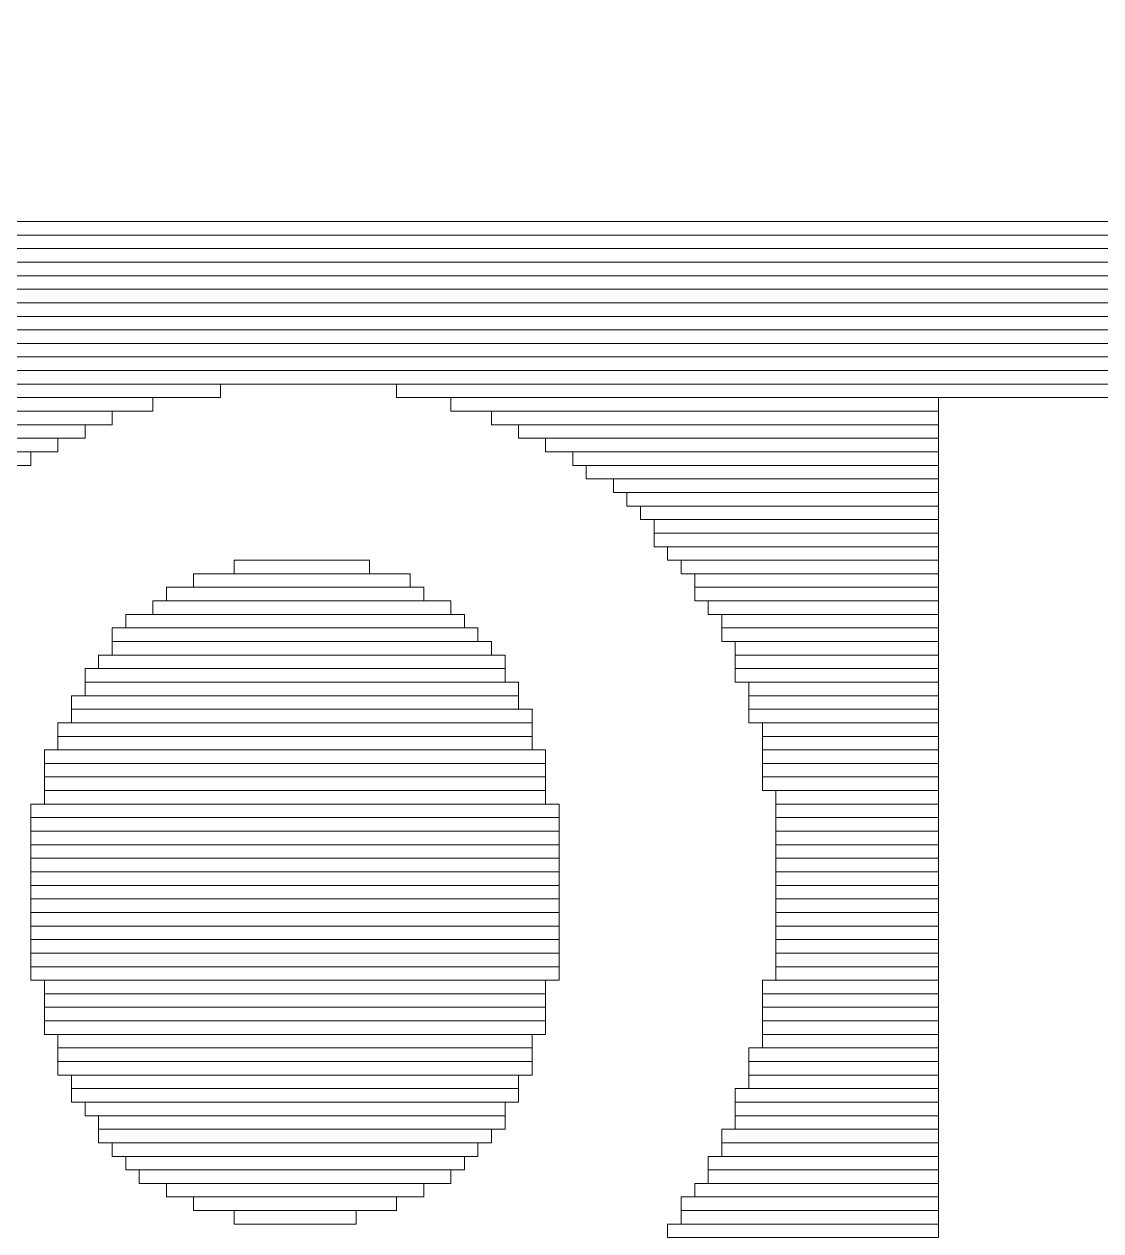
# Model space of a CAD drawing. Header units: millimetres. Extents: x -90 to 99, y -65 to 67.
# Drawn here: x 64.092 to 66.111, y 10.797 to 13.059 of the extents above; entities that cross this region are included whole.
import ezdxf

# ---------------------------------------------------------------- set-up
doc = ezdxf.new("R2010")
doc.units = ezdxf.units.MM
doc.header["$MEASUREMENT"] = 0
doc.layers.add('BG_OUTLINE', color=7, linetype='Continuous')
doc.layers.add('MA_PEN3', color=7, linetype='Continuous')

msp = doc.modelspace()

# ---------------------------------------------------------------- linework, layer by layer
at = {"layer": 'BG_OUTLINE', "color": 3, "lineweight": 9}
msp.add_open_spline([(-71.7269, -61.8795), (-71.7269, -61.8795), (-71.7343, 42.2681), (-71.7343, 42.2681), (-71.7343, 42.2681), (-71.7348, 43.0066), (-71.4419, 43.715), (-70.92, 44.2375), (-70.92, 44.2375), (-70.3982, 44.76), (-69.6866, 45.0538), (-68.9482, 45.0543), (-68.9482, 45.0543), (-68.9482, 45.0543), (75.2046, 45.0543), (75.2046, 45.0543), (75.2046, 45.0543), (76.8319, 45.0552), (78.1763, 43.7805), (78.2661, 42.1556), (78.2661, 42.1556), (78.2661, 42.1556), (78.2661, 31.2814), (78.2661, 31.2814), (78.2661, 31.2814), (78.2661, 31.2814), (72.2646, 31.2814), (72.2646, 31.2814), (72.2646, 31.2814), (72.2646, 31.2814), (72.2646, 26.9814), (72.2646, 26.9814), (72.2646, 26.9814), (72.2646, 26.9814), (78.2661, 26.9814), (78.2661, 26.9814), (78.2661, 26.9814), (78.2661, 26.9814), (78.2661, 18.6553), (78.2661, 18.6553), (78.2661, 18.6553), (78.2661, 18.6553), (72.2496, 18.6553), (72.2496, 18.6553), (72.2496, 18.6553), (72.2496, 18.6553), (72.2496, 14.3553), (72.2496, 14.3553), (72.2496, 14.3553), (72.2496, 14.3553), (78.2661, 14.3553), (78.2661, 14.3553), (78.2661, 14.3553), (78.2661, 14.3553), (78.2661, 9.255), (78.2661, 9.255), (78.2661, 9.255), (78.2661, 9.255), (72.2648, 9.255), (72.2648, 9.255), (72.2648, 9.255), (72.2648, 9.255), (72.2648, 4.955), (72.2648, 4.955), (72.2648, 4.955), (72.2648, 4.955), (78.2661, 4.955), (78.2661, 4.955), (78.2661, 4.955), (78.2661, 4.955), (78.2661, -3.3762), (78.2661, -3.3762), (78.2661, -3.3762), (78.2661, -3.3762), (72.2445, -3.3762), (72.2445, -3.3762), (72.2445, -3.3762), (72.2445, -3.3762), (72.2445, -7.6762), (72.2445, -7.6762), (72.2445, -7.6762), (72.2445, -7.6762), (78.2661, -7.6762), (78.2661, -7.6762), (78.2661, -7.6762), (78.2661, -7.6762), (78.2661, -12.7615), (78.2661, -12.7615), (78.2661, -12.7615), (78.2661, -12.7615), (72.2651, -12.7615), (72.2651, -12.7615), (72.2651, -12.7615), (72.2651, -12.7615), (72.2651, -17.0615), (72.2651, -17.0615), (72.2651, -17.0615), (72.2651, -17.0615), (78.2661, -17.0615), (78.2661, -17.0615), (78.2661, -17.0615), (78.2661, -17.0615), (78.2661, -25.4097), (78.2661, -25.4097), (78.2661, -25.4097), (78.2661, -25.4097), (72.2656, -25.4097), (72.2656, -25.4097), (72.2656, -25.4097), (72.2656, -25.4097), (72.2656, -29.7097), (72.2656, -29.7097), (72.2656, -29.7097), (72.2656, -29.7097), (78.2661, -29.7097), (78.2661, -29.7097), (78.2661, -29.7097), (78.2661, -29.7097), (78.2661, -34.793), (78.2661, -34.793), (78.2661, -34.793), (78.2661, -34.793), (72.2679, -34.793), (72.2679, -34.793), (72.2679, -34.793), (72.2679, -34.793), (72.2679, -39.0929), (72.2679, -39.0929), (72.2679, -39.0929), (72.2679, -39.0929), (78.2661, -39.0929), (78.2661, -39.0929), (78.2661, -39.0929), (78.2661, -39.0929), (78.2661, -47.4269), (78.2661, -47.4269), (78.2661, -47.4269), (78.2661, -47.4269), (72.2679, -47.4269), (72.2679, -47.4269), (72.2679, -47.4269), (72.2679, -47.4269), (72.2679, -51.7269), (72.2679, -51.7269), (72.2679, -51.7269), (72.2679, -51.7269), (78.2661, -51.7269), (78.2661, -51.7269), (78.2661, -51.7269), (78.2661, -51.7269), (78.2661, -51.8138), (78.2661, -51.8138), (78.2661, -51.8138), (78.2661, -51.8138), (78.2656, -61.8468), (78.2656, -61.8468), (78.2656, -61.8468), (78.2661, -62.6669), (77.9407, -63.4536), (77.3612, -64.0339), (77.3612, -64.0339), (76.7817, -64.6142), (75.9915, -64.9405), (75.1713, -64.941), (75.1713, -64.941), (75.1713, -64.941), (-68.6609, -64.9456), (-68.6609, -64.9456), (-68.6609, -64.9456), (-69.4735, -64.9461), (-70.2531, -64.6237), (-70.8281, -64.0495), (-70.8281, -64.0495), (-71.4031, -63.4752), (-71.7264, -62.6922), (-71.7269, -61.8795)], degree=3, knots=[0, 0, 0, 0, 0.022727, 0.022727, 0.022727, 0.022727, 0.045455, 0.045455, 0.045455, 0.045455, 0.068182, 0.068182, 0.068182, 0.068182, 0.090909, 0.090909, 0.090909, 0.090909, 0.113636, 0.113636, 0.113636, 0.113636, 0.136364, 0.136364, 0.136364, 0.136364, 0.159091, 0.159091, 0.159091, 0.159091, 0.181818, 0.181818, 0.181818, 0.181818, 0.204545, 0.204545, 0.204545, 0.204545, 0.227273, 0.227273, 0.227273, 0.227273, 0.25, 0.25, 0.25, 0.25, 0.272727, 0.272727, 0.272727, 0.272727, 0.295455, 0.295455, 0.295455, 0.295455, 0.318182, 0.318182, 0.318182, 0.318182, 0.340909, 0.340909, 0.340909, 0.340909, 0.363636, 0.363636, 0.363636, 0.363636, 0.386364, 0.386364, 0.386364, 0.386364, 0.409091, 0.409091, 0.409091, 0.409091, 0.431818, 0.431818, 0.431818, 0.431818, 0.454545, 0.454545, 0.454545, 0.454545, 0.477273, 0.477273, 0.477273, 0.477273, 0.5, 0.5, 0.5, 0.5, 0.522727, 0.522727, 0.522727, 0.522727, 0.545455, 0.545455, 0.545455, 0.545455, 0.568182, 0.568182, 0.568182, 0.568182, 0.590909, 0.590909, 0.590909, 0.590909, 0.613636, 0.613636, 0.613636, 0.613636, 0.636364, 0.636364, 0.636364, 0.636364, 0.659091, 0.659091, 0.659091, 0.659091, 0.681818, 0.681818, 0.681818, 0.681818, 0.704545, 0.704545, 0.704545, 0.704545, 0.727273, 0.727273, 0.727273, 0.727273, 0.75, 0.75, 0.75, 0.75, 0.772727, 0.772727, 0.772727, 0.772727, 0.795455, 0.795455, 0.795455, 0.795455, 0.818182, 0.818182, 0.818182, 0.818182, 0.840909, 0.840909, 0.840909, 0.840909, 0.863636, 0.863636, 0.863636, 0.863636, 0.886364, 0.886364, 0.886364, 0.886364, 0.909091, 0.909091, 0.909091, 0.909091, 0.931818, 0.931818, 0.931818, 0.931818, 0.954545, 0.954545, 0.954545, 0.954545, 0.977273, 0.977273, 0.977273, 0.977273, 1, 1, 1, 1], dxfattribs=at)
at = {"layer": 'MA_PEN3', "color": 5, "lineweight": 9}
for points in [[(63.4698, 12.6639), (63.4698, 12.6639), (63.4698, 12.6893), (63.4698, 12.6893), (63.4698, 12.6893), (63.4698, 12.6893), (70.5056, 12.6893), (70.5056, 12.6893), (70.5056, 12.6893), (70.5056, 12.6893), (70.5056, 12.6639), (70.5056, 12.6639), (70.5056, 12.6639), (70.5056, 12.6639), (63.4698, 12.6639), (63.4698, 12.6639)], [(63.4698, 12.6385), (63.4698, 12.6385), (63.4698, 12.6639), (63.4698, 12.6639), (63.4698, 12.6639), (63.4698, 12.6639), (70.5056, 12.6639), (70.5056, 12.6639), (70.5056, 12.6639), (70.5056, 12.6639), (70.5056, 12.6385), (70.5056, 12.6385), (70.5056, 12.6385), (70.5056, 12.6385), (63.4698, 12.6385), (63.4698, 12.6385)], [(63.4698, 12.6131), (63.4698, 12.6131), (63.4698, 12.6385), (63.4698, 12.6385), (63.4698, 12.6385), (63.4698, 12.6385), (70.5056, 12.6385), (70.5056, 12.6385), (70.5056, 12.6385), (70.5056, 12.6385), (70.5056, 12.6131), (70.5056, 12.6131), (70.5056, 12.6131), (70.5056, 12.6131), (63.4698, 12.6131), (63.4698, 12.6131)], [(63.4698, 12.5877), (63.4698, 12.5877), (63.4698, 12.6131), (63.4698, 12.6131), (63.4698, 12.6131), (63.4698, 12.6131), (70.5056, 12.6131), (70.5056, 12.6131), (70.5056, 12.6131), (70.5056, 12.6131), (70.5056, 12.5877), (70.5056, 12.5877), (70.5056, 12.5877), (70.5056, 12.5877), (63.4698, 12.5877), (63.4698, 12.5877)], [(63.4698, 12.5623), (63.4698, 12.5623), (63.4698, 12.5877), (63.4698, 12.5877), (63.4698, 12.5877), (63.4698, 12.5877), (70.5056, 12.5877), (70.5056, 12.5877), (70.5056, 12.5877), (70.5056, 12.5877), (70.5056, 12.5623), (70.5056, 12.5623), (70.5056, 12.5623), (70.5056, 12.5623), (63.4698, 12.5623), (63.4698, 12.5623)], [(63.4698, 12.5369), (63.4698, 12.5369), (63.4698, 12.5623), (63.4698, 12.5623), (63.4698, 12.5623), (63.4698, 12.5623), (70.5056, 12.5623), (70.5056, 12.5623), (70.5056, 12.5623), (70.5056, 12.5623), (70.5056, 12.5369), (70.5056, 12.5369), (70.5056, 12.5369), (70.5056, 12.5369), (63.4698, 12.5369), (63.4698, 12.5369)], [(63.4698, 12.5115), (63.4698, 12.5115), (63.4698, 12.5369), (63.4698, 12.5369), (63.4698, 12.5369), (63.4698, 12.5369), (70.5056, 12.5369), (70.5056, 12.5369), (70.5056, 12.5369), (70.5056, 12.5369), (70.5056, 12.5115), (70.5056, 12.5115), (70.5056, 12.5115), (70.5056, 12.5115), (63.4698, 12.5115), (63.4698, 12.5115)], [(63.4698, 12.4861), (63.4698, 12.4861), (63.4698, 12.5115), (63.4698, 12.5115), (63.4698, 12.5115), (63.4698, 12.5115), (70.5056, 12.5115), (70.5056, 12.5115), (70.5056, 12.5115), (70.5056, 12.5115), (70.5056, 12.4861), (70.5056, 12.4861), (70.5056, 12.4861), (70.5056, 12.4861), (63.4698, 12.4861), (63.4698, 12.4861)], [(63.4698, 12.4607), (63.4698, 12.4607), (63.4698, 12.4861), (63.4698, 12.4861), (63.4698, 12.4861), (63.4698, 12.4861), (70.5056, 12.4861), (70.5056, 12.4861), (70.5056, 12.4861), (70.5056, 12.4861), (70.5056, 12.4607), (70.5056, 12.4607), (70.5056, 12.4607), (70.5056, 12.4607), (63.4698, 12.4607), (63.4698, 12.4607)], [(63.4698, 12.4353), (63.4698, 12.4353), (63.4698, 12.4607), (63.4698, 12.4607), (63.4698, 12.4607), (63.4698, 12.4607), (70.5056, 12.4607), (70.5056, 12.4607), (70.5056, 12.4607), (70.5056, 12.4607), (70.5056, 12.4353), (70.5056, 12.4353), (70.5056, 12.4353), (70.5056, 12.4353), (63.4698, 12.4353), (63.4698, 12.4353)], [(63.4698, 12.4099), (63.4698, 12.4099), (63.4698, 12.4353), (63.4698, 12.4353), (63.4698, 12.4353), (63.4698, 12.4353), (70.5056, 12.4353), (70.5056, 12.4353), (70.5056, 12.4353), (70.5056, 12.4353), (70.5056, 12.4099), (70.5056, 12.4099), (70.5056, 12.4099), (70.5056, 12.4099), (63.4698, 12.4099), (63.4698, 12.4099)], [(63.4698, 12.3845), (63.4698, 12.3845), (63.4698, 12.4099), (63.4698, 12.4099), (63.4698, 12.4099), (63.4698, 12.4099), (70.5056, 12.4099), (70.5056, 12.4099), (70.5056, 12.4099), (70.5056, 12.4099), (70.5056, 12.3845), (70.5056, 12.3845), (70.5056, 12.3845), (70.5056, 12.3845), (63.4698, 12.3845), (63.4698, 12.3845)], [(63.4698, 12.3591), (63.4698, 12.3591), (63.4698, 12.3845), (63.4698, 12.3845), (63.4698, 12.3845), (63.4698, 12.3845), (64.4604, 12.3845), (64.4604, 12.3845), (64.4604, 12.3845), (64.4604, 12.3845), (64.4604, 12.3591), (64.4604, 12.3591), (64.4604, 12.3591), (64.4604, 12.3591), (63.4698, 12.3591), (63.4698, 12.3591)], [(64.7906, 12.3591), (64.7906, 12.3591), (64.7906, 12.3845), (64.7906, 12.3845), (64.7906, 12.3845), (64.7906, 12.3845), (69.2609, 12.3845), (69.2609, 12.3845), (69.2609, 12.3845), (69.2609, 12.3845), (69.2609, 12.3591), (69.2609, 12.3591), (69.2609, 12.3591), (69.2609, 12.3591), (64.7906, 12.3591), (64.7906, 12.3591)], [(63.4698, 12.3337), (63.4698, 12.3337), (63.4698, 12.3591), (63.4698, 12.3591), (63.4698, 12.3591), (63.4698, 12.3591), (64.3334, 12.3591), (64.3334, 12.3591), (64.3334, 12.3591), (64.3334, 12.3591), (64.3334, 12.3337), (64.3334, 12.3337), (64.3334, 12.3337), (64.3334, 12.3337), (63.4698, 12.3337), (63.4698, 12.3337)], [(64.8922, 12.3337), (64.8922, 12.3337), (64.8922, 12.3591), (64.8922, 12.3591), (64.8922, 12.3591), (64.8922, 12.3591), (65.8066, 12.3591), (65.8066, 12.3591), (65.8066, 12.3591), (65.8066, 12.3591), (65.8066, 12.3337), (65.8066, 12.3337), (65.8066, 12.3337), (65.8066, 12.3337), (64.8922, 12.3337), (64.8922, 12.3337)], [(63.4698, 12.3083), (63.4698, 12.3083), (63.4698, 12.3337), (63.4698, 12.3337), (63.4698, 12.3337), (63.4698, 12.3337), (64.2572, 12.3337), (64.2572, 12.3337), (64.2572, 12.3337), (64.2572, 12.3337), (64.2572, 12.3083), (64.2572, 12.3083), (64.2572, 12.3083), (64.2572, 12.3083), (63.4698, 12.3083), (63.4698, 12.3083)], [(64.9684, 12.3083), (64.9684, 12.3083), (64.9684, 12.3337), (64.9684, 12.3337), (64.9684, 12.3337), (64.9684, 12.3337), (65.8066, 12.3337), (65.8066, 12.3337), (65.8066, 12.3337), (65.8066, 12.3337), (65.8066, 12.3083), (65.8066, 12.3083), (65.8066, 12.3083), (65.8066, 12.3083), (64.9684, 12.3083), (64.9684, 12.3083)], [(63.4698, 12.2829), (63.4698, 12.2829), (63.4698, 12.3083), (63.4698, 12.3083), (63.4698, 12.3083), (63.4698, 12.3083), (64.2064, 12.3083), (64.2064, 12.3083), (64.2064, 12.3083), (64.2064, 12.3083), (64.2064, 12.2829), (64.2064, 12.2829), (64.2064, 12.2829), (64.2064, 12.2829), (63.4698, 12.2829), (63.4698, 12.2829)], [(65.0192, 12.2829), (65.0192, 12.2829), (65.0192, 12.3083), (65.0192, 12.3083), (65.0192, 12.3083), (65.0192, 12.3083), (65.8066, 12.3083), (65.8066, 12.3083), (65.8066, 12.3083), (65.8066, 12.3083), (65.8066, 12.2829), (65.8066, 12.2829), (65.8066, 12.2829), (65.8066, 12.2829), (65.0192, 12.2829), (65.0192, 12.2829)], [(63.4698, 12.2575), (63.4698, 12.2575), (63.4698, 12.2829), (63.4698, 12.2829), (63.4698, 12.2829), (63.4698, 12.2829), (64.1556, 12.2829), (64.1556, 12.2829), (64.1556, 12.2829), (64.1556, 12.2829), (64.1556, 12.2575), (64.1556, 12.2575), (64.1556, 12.2575), (64.1556, 12.2575), (63.4698, 12.2575), (63.4698, 12.2575)], [(65.07, 12.2575), (65.07, 12.2575), (65.07, 12.2829), (65.07, 12.2829), (65.07, 12.2829), (65.07, 12.2829), (65.8066, 12.2829), (65.8066, 12.2829), (65.8066, 12.2829), (65.8066, 12.2829), (65.8066, 12.2575), (65.8066, 12.2575), (65.8066, 12.2575), (65.8066, 12.2575), (65.07, 12.2575), (65.07, 12.2575)], [(63.4698, 12.2321), (63.4698, 12.2321), (63.4698, 12.2575), (63.4698, 12.2575), (63.4698, 12.2575), (63.4698, 12.2575), (64.1048, 12.2575), (64.1048, 12.2575), (64.1048, 12.2575), (64.1048, 12.2575), (64.1048, 12.2321), (64.1048, 12.2321), (64.1048, 12.2321), (64.1048, 12.2321), (63.4698, 12.2321), (63.4698, 12.2321)], [(65.1208, 12.2321), (65.1208, 12.2321), (65.1208, 12.2575), (65.1208, 12.2575), (65.1208, 12.2575), (65.1208, 12.2575), (65.8066, 12.2575), (65.8066, 12.2575), (65.8066, 12.2575), (65.8066, 12.2575), (65.8066, 12.2321), (65.8066, 12.2321), (65.8066, 12.2321), (65.8066, 12.2321), (65.1208, 12.2321), (65.1208, 12.2321)], [(65.1462, 12.2067), (65.1462, 12.2067), (65.1462, 12.2321), (65.1462, 12.2321), (65.1462, 12.2321), (65.1462, 12.2321), (65.8066, 12.2321), (65.8066, 12.2321), (65.8066, 12.2321), (65.8066, 12.2321), (65.8066, 12.2067), (65.8066, 12.2067), (65.8066, 12.2067), (65.8066, 12.2067), (65.1462, 12.2067), (65.1462, 12.2067)], [(65.197, 12.1813), (65.197, 12.1813), (65.197, 12.2067), (65.197, 12.2067), (65.197, 12.2067), (65.197, 12.2067), (65.8066, 12.2067), (65.8066, 12.2067), (65.8066, 12.2067), (65.8066, 12.2067), (65.8066, 12.1813), (65.8066, 12.1813), (65.8066, 12.1813), (65.8066, 12.1813), (65.197, 12.1813), (65.197, 12.1813)], [(65.2224, 12.1559), (65.2224, 12.1559), (65.2224, 12.1813), (65.2224, 12.1813), (65.2224, 12.1813), (65.2224, 12.1813), (65.8066, 12.1813), (65.8066, 12.1813), (65.8066, 12.1813), (65.8066, 12.1813), (65.8066, 12.1559), (65.8066, 12.1559), (65.8066, 12.1559), (65.8066, 12.1559), (65.2224, 12.1559), (65.2224, 12.1559)], [(65.2478, 12.1305), (65.2478, 12.1305), (65.2478, 12.1559), (65.2478, 12.1559), (65.2478, 12.1559), (65.2478, 12.1559), (65.8066, 12.1559), (65.8066, 12.1559), (65.8066, 12.1559), (65.8066, 12.1559), (65.8066, 12.1305), (65.8066, 12.1305), (65.8066, 12.1305), (65.8066, 12.1305), (65.2478, 12.1305), (65.2478, 12.1305)], [(65.2732, 12.1051), (65.2732, 12.1051), (65.2732, 12.1305), (65.2732, 12.1305), (65.2732, 12.1305), (65.2732, 12.1305), (65.8066, 12.1305), (65.8066, 12.1305), (65.8066, 12.1305), (65.8066, 12.1305), (65.8066, 12.1051), (65.8066, 12.1051), (65.8066, 12.1051), (65.8066, 12.1051), (65.2732, 12.1051), (65.2732, 12.1051)], [(65.2732, 12.0797), (65.2732, 12.0797), (65.2732, 12.1051), (65.2732, 12.1051), (65.2732, 12.1051), (65.2732, 12.1051), (65.8066, 12.1051), (65.8066, 12.1051), (65.8066, 12.1051), (65.8066, 12.1051), (65.8066, 12.0797), (65.8066, 12.0797), (65.8066, 12.0797), (65.8066, 12.0797), (65.2732, 12.0797), (65.2732, 12.0797)], [(65.2986, 12.0543), (65.2986, 12.0543), (65.2986, 12.0797), (65.2986, 12.0797), (65.2986, 12.0797), (65.2986, 12.0797), (65.8066, 12.0797), (65.8066, 12.0797), (65.8066, 12.0797), (65.8066, 12.0797), (65.8066, 12.0543), (65.8066, 12.0543), (65.8066, 12.0543), (65.8066, 12.0543), (65.2986, 12.0543), (65.2986, 12.0543)], [(64.4858, 12.0289), (64.4858, 12.0289), (64.4858, 12.0543), (64.4858, 12.0543), (64.4858, 12.0543), (64.4858, 12.0543), (64.7398, 12.0543), (64.7398, 12.0543), (64.7398, 12.0543), (64.7398, 12.0543), (64.7398, 12.0289), (64.7398, 12.0289), (64.7398, 12.0289), (64.7398, 12.0289), (64.4858, 12.0289), (64.4858, 12.0289)], [(65.324, 12.0289), (65.324, 12.0289), (65.324, 12.0543), (65.324, 12.0543), (65.324, 12.0543), (65.324, 12.0543), (65.8066, 12.0543), (65.8066, 12.0543), (65.8066, 12.0543), (65.8066, 12.0543), (65.8066, 12.0289), (65.8066, 12.0289), (65.8066, 12.0289), (65.8066, 12.0289), (65.324, 12.0289), (65.324, 12.0289)], [(64.4096, 12.0035), (64.4096, 12.0035), (64.4096, 12.0289), (64.4096, 12.0289), (64.4096, 12.0289), (64.4096, 12.0289), (64.816, 12.0289), (64.816, 12.0289), (64.816, 12.0289), (64.816, 12.0289), (64.816, 12.0035), (64.816, 12.0035), (64.816, 12.0035), (64.816, 12.0035), (64.4096, 12.0035), (64.4096, 12.0035)], [(65.3494, 12.0035), (65.3494, 12.0035), (65.3494, 12.0289), (65.3494, 12.0289), (65.3494, 12.0289), (65.3494, 12.0289), (65.8066, 12.0289), (65.8066, 12.0289), (65.8066, 12.0289), (65.8066, 12.0289), (65.8066, 12.0035), (65.8066, 12.0035), (65.8066, 12.0035), (65.8066, 12.0035), (65.3494, 12.0035), (65.3494, 12.0035)], [(64.3588, 11.9781), (64.3588, 11.9781), (64.3588, 12.0035), (64.3588, 12.0035), (64.3588, 12.0035), (64.3588, 12.0035), (64.8414, 12.0035), (64.8414, 12.0035), (64.8414, 12.0035), (64.8414, 12.0035), (64.8414, 11.9781), (64.8414, 11.9781), (64.8414, 11.9781), (64.8414, 11.9781), (64.3588, 11.9781), (64.3588, 11.9781)], [(65.3494, 11.9781), (65.3494, 11.9781), (65.3494, 12.0035), (65.3494, 12.0035), (65.3494, 12.0035), (65.3494, 12.0035), (65.8066, 12.0035), (65.8066, 12.0035), (65.8066, 12.0035), (65.8066, 12.0035), (65.8066, 11.9781), (65.8066, 11.9781), (65.8066, 11.9781), (65.8066, 11.9781), (65.3494, 11.9781), (65.3494, 11.9781)], [(64.3334, 11.9527), (64.3334, 11.9527), (64.3334, 11.9781), (64.3334, 11.9781), (64.3334, 11.9781), (64.3334, 11.9781), (64.8922, 11.9781), (64.8922, 11.9781), (64.8922, 11.9781), (64.8922, 11.9781), (64.8922, 11.9527), (64.8922, 11.9527), (64.8922, 11.9527), (64.8922, 11.9527), (64.3334, 11.9527), (64.3334, 11.9527)], [(65.3748, 11.9527), (65.3748, 11.9527), (65.3748, 11.9781), (65.3748, 11.9781), (65.3748, 11.9781), (65.3748, 11.9781), (65.8066, 11.9781), (65.8066, 11.9781), (65.8066, 11.9781), (65.8066, 11.9781), (65.8066, 11.9527), (65.8066, 11.9527), (65.8066, 11.9527), (65.8066, 11.9527), (65.3748, 11.9527), (65.3748, 11.9527)], [(64.2826, 11.9273), (64.2826, 11.9273), (64.2826, 11.9527), (64.2826, 11.9527), (64.2826, 11.9527), (64.2826, 11.9527), (64.9176, 11.9527), (64.9176, 11.9527), (64.9176, 11.9527), (64.9176, 11.9527), (64.9176, 11.9273), (64.9176, 11.9273), (64.9176, 11.9273), (64.9176, 11.9273), (64.2826, 11.9273), (64.2826, 11.9273)], [(65.4002, 11.9273), (65.4002, 11.9273), (65.4002, 11.9527), (65.4002, 11.9527), (65.4002, 11.9527), (65.4002, 11.9527), (65.8066, 11.9527), (65.8066, 11.9527), (65.8066, 11.9527), (65.8066, 11.9527), (65.8066, 11.9273), (65.8066, 11.9273), (65.8066, 11.9273), (65.8066, 11.9273), (65.4002, 11.9273), (65.4002, 11.9273)], [(64.2572, 11.9019), (64.2572, 11.9019), (64.2572, 11.9273), (64.2572, 11.9273), (64.2572, 11.9273), (64.2572, 11.9273), (64.943, 11.9273), (64.943, 11.9273), (64.943, 11.9273), (64.943, 11.9273), (64.943, 11.9019), (64.943, 11.9019), (64.943, 11.9019), (64.943, 11.9019), (64.2572, 11.9019), (64.2572, 11.9019)], [(65.4002, 11.9019), (65.4002, 11.9019), (65.4002, 11.9273), (65.4002, 11.9273), (65.4002, 11.9273), (65.4002, 11.9273), (65.8066, 11.9273), (65.8066, 11.9273), (65.8066, 11.9273), (65.8066, 11.9273), (65.8066, 11.9019), (65.8066, 11.9019), (65.8066, 11.9019), (65.8066, 11.9019), (65.4002, 11.9019), (65.4002, 11.9019)], [(64.2572, 11.8765), (64.2572, 11.8765), (64.2572, 11.9019), (64.2572, 11.9019), (64.2572, 11.9019), (64.2572, 11.9019), (64.9684, 11.9019), (64.9684, 11.9019), (64.9684, 11.9019), (64.9684, 11.9019), (64.9684, 11.8765), (64.9684, 11.8765), (64.9684, 11.8765), (64.9684, 11.8765), (64.2572, 11.8765), (64.2572, 11.8765)], [(65.4256, 11.8765), (65.4256, 11.8765), (65.4256, 11.9019), (65.4256, 11.9019), (65.4256, 11.9019), (65.4256, 11.9019), (65.8066, 11.9019), (65.8066, 11.9019), (65.8066, 11.9019), (65.8066, 11.9019), (65.8066, 11.8765), (65.8066, 11.8765), (65.8066, 11.8765), (65.8066, 11.8765), (65.4256, 11.8765), (65.4256, 11.8765)], [(64.2318, 11.8511), (64.2318, 11.8511), (64.2318, 11.8765), (64.2318, 11.8765), (64.2318, 11.8765), (64.2318, 11.8765), (64.9938, 11.8765), (64.9938, 11.8765), (64.9938, 11.8765), (64.9938, 11.8765), (64.9938, 11.8511), (64.9938, 11.8511), (64.9938, 11.8511), (64.9938, 11.8511), (64.2318, 11.8511), (64.2318, 11.8511)], [(65.4256, 11.8511), (65.4256, 11.8511), (65.4256, 11.8765), (65.4256, 11.8765), (65.4256, 11.8765), (65.4256, 11.8765), (65.8066, 11.8765), (65.8066, 11.8765), (65.8066, 11.8765), (65.8066, 11.8765), (65.8066, 11.8511), (65.8066, 11.8511), (65.8066, 11.8511), (65.8066, 11.8511), (65.4256, 11.8511), (65.4256, 11.8511)], [(64.2064, 11.8257), (64.2064, 11.8257), (64.2064, 11.8511), (64.2064, 11.8511), (64.2064, 11.8511), (64.2064, 11.8511), (64.9938, 11.8511), (64.9938, 11.8511), (64.9938, 11.8511), (64.9938, 11.8511), (64.9938, 11.8257), (64.9938, 11.8257), (64.9938, 11.8257), (64.9938, 11.8257), (64.2064, 11.8257), (64.2064, 11.8257)], [(65.4256, 11.8257), (65.4256, 11.8257), (65.4256, 11.8511), (65.4256, 11.8511), (65.4256, 11.8511), (65.4256, 11.8511), (65.8066, 11.8511), (65.8066, 11.8511), (65.8066, 11.8511), (65.8066, 11.8511), (65.8066, 11.8257), (65.8066, 11.8257), (65.8066, 11.8257), (65.8066, 11.8257), (65.4256, 11.8257), (65.4256, 11.8257)], [(64.2064, 11.8003), (64.2064, 11.8003), (64.2064, 11.8257), (64.2064, 11.8257), (64.2064, 11.8257), (64.2064, 11.8257), (65.0192, 11.8257), (65.0192, 11.8257), (65.0192, 11.8257), (65.0192, 11.8257), (65.0192, 11.8003), (65.0192, 11.8003), (65.0192, 11.8003), (65.0192, 11.8003), (64.2064, 11.8003), (64.2064, 11.8003)], [(65.451, 11.8003), (65.451, 11.8003), (65.451, 11.8257), (65.451, 11.8257), (65.451, 11.8257), (65.451, 11.8257), (65.8066, 11.8257), (65.8066, 11.8257), (65.8066, 11.8257), (65.8066, 11.8257), (65.8066, 11.8003), (65.8066, 11.8003), (65.8066, 11.8003), (65.8066, 11.8003), (65.451, 11.8003), (65.451, 11.8003)], [(64.181, 11.7749), (64.181, 11.7749), (64.181, 11.8003), (64.181, 11.8003), (64.181, 11.8003), (64.181, 11.8003), (65.0192, 11.8003), (65.0192, 11.8003), (65.0192, 11.8003), (65.0192, 11.8003), (65.0192, 11.7749), (65.0192, 11.7749), (65.0192, 11.7749), (65.0192, 11.7749), (64.181, 11.7749), (64.181, 11.7749)], [(65.451, 11.7749), (65.451, 11.7749), (65.451, 11.8003), (65.451, 11.8003), (65.451, 11.8003), (65.451, 11.8003), (65.8066, 11.8003), (65.8066, 11.8003), (65.8066, 11.8003), (65.8066, 11.8003), (65.8066, 11.7749), (65.8066, 11.7749), (65.8066, 11.7749), (65.8066, 11.7749), (65.451, 11.7749), (65.451, 11.7749)], [(64.181, 11.7495), (64.181, 11.7495), (64.181, 11.7749), (64.181, 11.7749), (64.181, 11.7749), (64.181, 11.7749), (65.0446, 11.7749), (65.0446, 11.7749), (65.0446, 11.7749), (65.0446, 11.7749), (65.0446, 11.7495), (65.0446, 11.7495), (65.0446, 11.7495), (65.0446, 11.7495), (64.181, 11.7495), (64.181, 11.7495)], [(65.451, 11.7495), (65.451, 11.7495), (65.451, 11.7749), (65.451, 11.7749), (65.451, 11.7749), (65.451, 11.7749), (65.8066, 11.7749), (65.8066, 11.7749), (65.8066, 11.7749), (65.8066, 11.7749), (65.8066, 11.7495), (65.8066, 11.7495), (65.8066, 11.7495), (65.8066, 11.7495), (65.451, 11.7495), (65.451, 11.7495)], [(64.1556, 11.7241), (64.1556, 11.7241), (64.1556, 11.7495), (64.1556, 11.7495), (64.1556, 11.7495), (64.1556, 11.7495), (65.0446, 11.7495), (65.0446, 11.7495), (65.0446, 11.7495), (65.0446, 11.7495), (65.0446, 11.7241), (65.0446, 11.7241), (65.0446, 11.7241), (65.0446, 11.7241), (64.1556, 11.7241), (64.1556, 11.7241)], [(65.4764, 11.7241), (65.4764, 11.7241), (65.4764, 11.7495), (65.4764, 11.7495), (65.4764, 11.7495), (65.4764, 11.7495), (65.8066, 11.7495), (65.8066, 11.7495), (65.8066, 11.7495), (65.8066, 11.7495), (65.8066, 11.7241), (65.8066, 11.7241), (65.8066, 11.7241), (65.8066, 11.7241), (65.4764, 11.7241), (65.4764, 11.7241)], [(64.1556, 11.6987), (64.1556, 11.6987), (64.1556, 11.7241), (64.1556, 11.7241), (64.1556, 11.7241), (64.1556, 11.7241), (65.0446, 11.7241), (65.0446, 11.7241), (65.0446, 11.7241), (65.0446, 11.7241), (65.0446, 11.6987), (65.0446, 11.6987), (65.0446, 11.6987), (65.0446, 11.6987), (64.1556, 11.6987), (64.1556, 11.6987)], [(65.4764, 11.6987), (65.4764, 11.6987), (65.4764, 11.7241), (65.4764, 11.7241), (65.4764, 11.7241), (65.4764, 11.7241), (65.8066, 11.7241), (65.8066, 11.7241), (65.8066, 11.7241), (65.8066, 11.7241), (65.8066, 11.6987), (65.8066, 11.6987), (65.8066, 11.6987), (65.8066, 11.6987), (65.4764, 11.6987), (65.4764, 11.6987)], [(64.1302, 11.6733), (64.1302, 11.6733), (64.1302, 11.6987), (64.1302, 11.6987), (64.1302, 11.6987), (64.1302, 11.6987), (65.07, 11.6987), (65.07, 11.6987), (65.07, 11.6987), (65.07, 11.6987), (65.07, 11.6733), (65.07, 11.6733), (65.07, 11.6733), (65.07, 11.6733), (64.1302, 11.6733), (64.1302, 11.6733)], [(65.4764, 11.6733), (65.4764, 11.6733), (65.4764, 11.6987), (65.4764, 11.6987), (65.4764, 11.6987), (65.4764, 11.6987), (65.8066, 11.6987), (65.8066, 11.6987), (65.8066, 11.6987), (65.8066, 11.6987), (65.8066, 11.6733), (65.8066, 11.6733), (65.8066, 11.6733), (65.8066, 11.6733), (65.4764, 11.6733), (65.4764, 11.6733)], [(64.1302, 11.6479), (64.1302, 11.6479), (64.1302, 11.6733), (64.1302, 11.6733), (64.1302, 11.6733), (64.1302, 11.6733), (65.07, 11.6733), (65.07, 11.6733), (65.07, 11.6733), (65.07, 11.6733), (65.07, 11.6479), (65.07, 11.6479), (65.07, 11.6479), (65.07, 11.6479), (64.1302, 11.6479), (64.1302, 11.6479)], [(65.4764, 11.6479), (65.4764, 11.6479), (65.4764, 11.6733), (65.4764, 11.6733), (65.4764, 11.6733), (65.4764, 11.6733), (65.8066, 11.6733), (65.8066, 11.6733), (65.8066, 11.6733), (65.8066, 11.6733), (65.8066, 11.6479), (65.8066, 11.6479), (65.8066, 11.6479), (65.8066, 11.6479), (65.4764, 11.6479), (65.4764, 11.6479)], [(64.1302, 11.6225), (64.1302, 11.6225), (64.1302, 11.6479), (64.1302, 11.6479), (64.1302, 11.6479), (64.1302, 11.6479), (65.07, 11.6479), (65.07, 11.6479), (65.07, 11.6479), (65.07, 11.6479), (65.07, 11.6225), (65.07, 11.6225), (65.07, 11.6225), (65.07, 11.6225), (64.1302, 11.6225), (64.1302, 11.6225)], [(65.4764, 11.6225), (65.4764, 11.6225), (65.4764, 11.6479), (65.4764, 11.6479), (65.4764, 11.6479), (65.4764, 11.6479), (65.8066, 11.6479), (65.8066, 11.6479), (65.8066, 11.6479), (65.8066, 11.6479), (65.8066, 11.6225), (65.8066, 11.6225), (65.8066, 11.6225), (65.8066, 11.6225), (65.4764, 11.6225), (65.4764, 11.6225)], [(64.1302, 11.5971), (64.1302, 11.5971), (64.1302, 11.6225), (64.1302, 11.6225), (64.1302, 11.6225), (64.1302, 11.6225), (65.07, 11.6225), (65.07, 11.6225), (65.07, 11.6225), (65.07, 11.6225), (65.07, 11.5971), (65.07, 11.5971), (65.07, 11.5971), (65.07, 11.5971), (64.1302, 11.5971), (64.1302, 11.5971)], [(65.5018, 11.5971), (65.5018, 11.5971), (65.5018, 11.6225), (65.5018, 11.6225), (65.5018, 11.6225), (65.5018, 11.6225), (65.8066, 11.6225), (65.8066, 11.6225), (65.8066, 11.6225), (65.8066, 11.6225), (65.8066, 11.5971), (65.8066, 11.5971), (65.8066, 11.5971), (65.8066, 11.5971), (65.5018, 11.5971), (65.5018, 11.5971)], [(64.1048, 11.5717), (64.1048, 11.5717), (64.1048, 11.5971), (64.1048, 11.5971), (64.1048, 11.5971), (64.1048, 11.5971), (65.0954, 11.5971), (65.0954, 11.5971), (65.0954, 11.5971), (65.0954, 11.5971), (65.0954, 11.5717), (65.0954, 11.5717), (65.0954, 11.5717), (65.0954, 11.5717), (64.1048, 11.5717), (64.1048, 11.5717)], [(65.5018, 11.5717), (65.5018, 11.5717), (65.5018, 11.5971), (65.5018, 11.5971), (65.5018, 11.5971), (65.5018, 11.5971), (65.8066, 11.5971), (65.8066, 11.5971), (65.8066, 11.5971), (65.8066, 11.5971), (65.8066, 11.5717), (65.8066, 11.5717), (65.8066, 11.5717), (65.8066, 11.5717), (65.5018, 11.5717), (65.5018, 11.5717)], [(64.1048, 11.5463), (64.1048, 11.5463), (64.1048, 11.5717), (64.1048, 11.5717), (64.1048, 11.5717), (64.1048, 11.5717), (65.0954, 11.5717), (65.0954, 11.5717), (65.0954, 11.5717), (65.0954, 11.5717), (65.0954, 11.5463), (65.0954, 11.5463), (65.0954, 11.5463), (65.0954, 11.5463), (64.1048, 11.5463), (64.1048, 11.5463)], [(65.5018, 11.5463), (65.5018, 11.5463), (65.5018, 11.5717), (65.5018, 11.5717), (65.5018, 11.5717), (65.5018, 11.5717), (65.8066, 11.5717), (65.8066, 11.5717), (65.8066, 11.5717), (65.8066, 11.5717), (65.8066, 11.5463), (65.8066, 11.5463), (65.8066, 11.5463), (65.8066, 11.5463), (65.5018, 11.5463), (65.5018, 11.5463)], [(64.1048, 11.5209), (64.1048, 11.5209), (64.1048, 11.5463), (64.1048, 11.5463), (64.1048, 11.5463), (64.1048, 11.5463), (65.0954, 11.5463), (65.0954, 11.5463), (65.0954, 11.5463), (65.0954, 11.5463), (65.0954, 11.5209), (65.0954, 11.5209), (65.0954, 11.5209), (65.0954, 11.5209), (64.1048, 11.5209), (64.1048, 11.5209)], [(65.5018, 11.5209), (65.5018, 11.5209), (65.5018, 11.5463), (65.5018, 11.5463), (65.5018, 11.5463), (65.5018, 11.5463), (65.8066, 11.5463), (65.8066, 11.5463), (65.8066, 11.5463), (65.8066, 11.5463), (65.8066, 11.5209), (65.8066, 11.5209), (65.8066, 11.5209), (65.8066, 11.5209), (65.5018, 11.5209), (65.5018, 11.5209)], [(64.1048, 11.4955), (64.1048, 11.4955), (64.1048, 11.5209), (64.1048, 11.5209), (64.1048, 11.5209), (64.1048, 11.5209), (65.0954, 11.5209), (65.0954, 11.5209), (65.0954, 11.5209), (65.0954, 11.5209), (65.0954, 11.4955), (65.0954, 11.4955), (65.0954, 11.4955), (65.0954, 11.4955), (64.1048, 11.4955), (64.1048, 11.4955)], [(65.5018, 11.4955), (65.5018, 11.4955), (65.5018, 11.5209), (65.5018, 11.5209), (65.5018, 11.5209), (65.5018, 11.5209), (65.8066, 11.5209), (65.8066, 11.5209), (65.8066, 11.5209), (65.8066, 11.5209), (65.8066, 11.4955), (65.8066, 11.4955), (65.8066, 11.4955), (65.8066, 11.4955), (65.5018, 11.4955), (65.5018, 11.4955)], [(64.1048, 11.4701), (64.1048, 11.4701), (64.1048, 11.4955), (64.1048, 11.4955), (64.1048, 11.4955), (64.1048, 11.4955), (65.0954, 11.4955), (65.0954, 11.4955), (65.0954, 11.4955), (65.0954, 11.4955), (65.0954, 11.4701), (65.0954, 11.4701), (65.0954, 11.4701), (65.0954, 11.4701), (64.1048, 11.4701), (64.1048, 11.4701)], [(65.5018, 11.4701), (65.5018, 11.4701), (65.5018, 11.4955), (65.5018, 11.4955), (65.5018, 11.4955), (65.5018, 11.4955), (65.8066, 11.4955), (65.8066, 11.4955), (65.8066, 11.4955), (65.8066, 11.4955), (65.8066, 11.4701), (65.8066, 11.4701), (65.8066, 11.4701), (65.8066, 11.4701), (65.5018, 11.4701), (65.5018, 11.4701)], [(64.1048, 11.4447), (64.1048, 11.4447), (64.1048, 11.4701), (64.1048, 11.4701), (64.1048, 11.4701), (64.1048, 11.4701), (65.0954, 11.4701), (65.0954, 11.4701), (65.0954, 11.4701), (65.0954, 11.4701), (65.0954, 11.4447), (65.0954, 11.4447), (65.0954, 11.4447), (65.0954, 11.4447), (64.1048, 11.4447), (64.1048, 11.4447)], [(65.5018, 11.4447), (65.5018, 11.4447), (65.5018, 11.4701), (65.5018, 11.4701), (65.5018, 11.4701), (65.5018, 11.4701), (65.8066, 11.4701), (65.8066, 11.4701), (65.8066, 11.4701), (65.8066, 11.4701), (65.8066, 11.4447), (65.8066, 11.4447), (65.8066, 11.4447), (65.8066, 11.4447), (65.5018, 11.4447), (65.5018, 11.4447)], [(64.1048, 11.4193), (64.1048, 11.4193), (64.1048, 11.4447), (64.1048, 11.4447), (64.1048, 11.4447), (64.1048, 11.4447), (65.0954, 11.4447), (65.0954, 11.4447), (65.0954, 11.4447), (65.0954, 11.4447), (65.0954, 11.4193), (65.0954, 11.4193), (65.0954, 11.4193), (65.0954, 11.4193), (64.1048, 11.4193), (64.1048, 11.4193)], [(65.5018, 11.4193), (65.5018, 11.4193), (65.5018, 11.4447), (65.5018, 11.4447), (65.5018, 11.4447), (65.5018, 11.4447), (65.8066, 11.4447), (65.8066, 11.4447), (65.8066, 11.4447), (65.8066, 11.4447), (65.8066, 11.4193), (65.8066, 11.4193), (65.8066, 11.4193), (65.8066, 11.4193), (65.5018, 11.4193), (65.5018, 11.4193)], [(64.1048, 11.3939), (64.1048, 11.3939), (64.1048, 11.4193), (64.1048, 11.4193), (64.1048, 11.4193), (64.1048, 11.4193), (65.0954, 11.4193), (65.0954, 11.4193), (65.0954, 11.4193), (65.0954, 11.4193), (65.0954, 11.3939), (65.0954, 11.3939), (65.0954, 11.3939), (65.0954, 11.3939), (64.1048, 11.3939), (64.1048, 11.3939)], [(65.5018, 11.3939), (65.5018, 11.3939), (65.5018, 11.4193), (65.5018, 11.4193), (65.5018, 11.4193), (65.5018, 11.4193), (65.8066, 11.4193), (65.8066, 11.4193), (65.8066, 11.4193), (65.8066, 11.4193), (65.8066, 11.3939), (65.8066, 11.3939), (65.8066, 11.3939), (65.8066, 11.3939), (65.5018, 11.3939), (65.5018, 11.3939)], [(64.1048, 11.3685), (64.1048, 11.3685), (64.1048, 11.3939), (64.1048, 11.3939), (64.1048, 11.3939), (64.1048, 11.3939), (65.0954, 11.3939), (65.0954, 11.3939), (65.0954, 11.3939), (65.0954, 11.3939), (65.0954, 11.3685), (65.0954, 11.3685), (65.0954, 11.3685), (65.0954, 11.3685), (64.1048, 11.3685), (64.1048, 11.3685)], [(65.5018, 11.3685), (65.5018, 11.3685), (65.5018, 11.3939), (65.5018, 11.3939), (65.5018, 11.3939), (65.5018, 11.3939), (65.8066, 11.3939), (65.8066, 11.3939), (65.8066, 11.3939), (65.8066, 11.3939), (65.8066, 11.3685), (65.8066, 11.3685), (65.8066, 11.3685), (65.8066, 11.3685), (65.5018, 11.3685), (65.5018, 11.3685)], [(64.1048, 11.3431), (64.1048, 11.3431), (64.1048, 11.3685), (64.1048, 11.3685), (64.1048, 11.3685), (64.1048, 11.3685), (65.0954, 11.3685), (65.0954, 11.3685), (65.0954, 11.3685), (65.0954, 11.3685), (65.0954, 11.3431), (65.0954, 11.3431), (65.0954, 11.3431), (65.0954, 11.3431), (64.1048, 11.3431), (64.1048, 11.3431)], [(65.5018, 11.3431), (65.5018, 11.3431), (65.5018, 11.3685), (65.5018, 11.3685), (65.5018, 11.3685), (65.5018, 11.3685), (65.8066, 11.3685), (65.8066, 11.3685), (65.8066, 11.3685), (65.8066, 11.3685), (65.8066, 11.3431), (65.8066, 11.3431), (65.8066, 11.3431), (65.8066, 11.3431), (65.5018, 11.3431), (65.5018, 11.3431)], [(64.1048, 11.3177), (64.1048, 11.3177), (64.1048, 11.3431), (64.1048, 11.3431), (64.1048, 11.3431), (64.1048, 11.3431), (65.0954, 11.3431), (65.0954, 11.3431), (65.0954, 11.3431), (65.0954, 11.3431), (65.0954, 11.3177), (65.0954, 11.3177), (65.0954, 11.3177), (65.0954, 11.3177), (64.1048, 11.3177), (64.1048, 11.3177)], [(65.5018, 11.3177), (65.5018, 11.3177), (65.5018, 11.3431), (65.5018, 11.3431), (65.5018, 11.3431), (65.5018, 11.3431), (65.8066, 11.3431), (65.8066, 11.3431), (65.8066, 11.3431), (65.8066, 11.3431), (65.8066, 11.3177), (65.8066, 11.3177), (65.8066, 11.3177), (65.8066, 11.3177), (65.5018, 11.3177), (65.5018, 11.3177)], [(64.1048, 11.2923), (64.1048, 11.2923), (64.1048, 11.3177), (64.1048, 11.3177), (64.1048, 11.3177), (64.1048, 11.3177), (65.0954, 11.3177), (65.0954, 11.3177), (65.0954, 11.3177), (65.0954, 11.3177), (65.0954, 11.2923), (65.0954, 11.2923), (65.0954, 11.2923), (65.0954, 11.2923), (64.1048, 11.2923), (64.1048, 11.2923)], [(65.5018, 11.2923), (65.5018, 11.2923), (65.5018, 11.3177), (65.5018, 11.3177), (65.5018, 11.3177), (65.5018, 11.3177), (65.8066, 11.3177), (65.8066, 11.3177), (65.8066, 11.3177), (65.8066, 11.3177), (65.8066, 11.2923), (65.8066, 11.2923), (65.8066, 11.2923), (65.8066, 11.2923), (65.5018, 11.2923), (65.5018, 11.2923)], [(64.1048, 11.2669), (64.1048, 11.2669), (64.1048, 11.2923), (64.1048, 11.2923), (64.1048, 11.2923), (64.1048, 11.2923), (65.0954, 11.2923), (65.0954, 11.2923), (65.0954, 11.2923), (65.0954, 11.2923), (65.0954, 11.2669), (65.0954, 11.2669), (65.0954, 11.2669), (65.0954, 11.2669), (64.1048, 11.2669), (64.1048, 11.2669)], [(65.5018, 11.2669), (65.5018, 11.2669), (65.5018, 11.2923), (65.5018, 11.2923), (65.5018, 11.2923), (65.5018, 11.2923), (65.8066, 11.2923), (65.8066, 11.2923), (65.8066, 11.2923), (65.8066, 11.2923), (65.8066, 11.2669), (65.8066, 11.2669), (65.8066, 11.2669), (65.8066, 11.2669), (65.5018, 11.2669), (65.5018, 11.2669)], [(64.1302, 11.2415), (64.1302, 11.2415), (64.1302, 11.2669), (64.1302, 11.2669), (64.1302, 11.2669), (64.1302, 11.2669), (65.07, 11.2669), (65.07, 11.2669), (65.07, 11.2669), (65.07, 11.2669), (65.07, 11.2415), (65.07, 11.2415), (65.07, 11.2415), (65.07, 11.2415), (64.1302, 11.2415), (64.1302, 11.2415)], [(65.4764, 11.2415), (65.4764, 11.2415), (65.4764, 11.2669), (65.4764, 11.2669), (65.4764, 11.2669), (65.4764, 11.2669), (65.8066, 11.2669), (65.8066, 11.2669), (65.8066, 11.2669), (65.8066, 11.2669), (65.8066, 11.2415), (65.8066, 11.2415), (65.8066, 11.2415), (65.8066, 11.2415), (65.4764, 11.2415), (65.4764, 11.2415)], [(64.1302, 11.2161), (64.1302, 11.2161), (64.1302, 11.2415), (64.1302, 11.2415), (64.1302, 11.2415), (64.1302, 11.2415), (65.07, 11.2415), (65.07, 11.2415), (65.07, 11.2415), (65.07, 11.2415), (65.07, 11.2161), (65.07, 11.2161), (65.07, 11.2161), (65.07, 11.2161), (64.1302, 11.2161), (64.1302, 11.2161)], [(65.4764, 11.2161), (65.4764, 11.2161), (65.4764, 11.2415), (65.4764, 11.2415), (65.4764, 11.2415), (65.4764, 11.2415), (65.8066, 11.2415), (65.8066, 11.2415), (65.8066, 11.2415), (65.8066, 11.2415), (65.8066, 11.2161), (65.8066, 11.2161), (65.8066, 11.2161), (65.8066, 11.2161), (65.4764, 11.2161), (65.4764, 11.2161)], [(64.1302, 11.1907), (64.1302, 11.1907), (64.1302, 11.2161), (64.1302, 11.2161), (64.1302, 11.2161), (64.1302, 11.2161), (65.07, 11.2161), (65.07, 11.2161), (65.07, 11.2161), (65.07, 11.2161), (65.07, 11.1907), (65.07, 11.1907), (65.07, 11.1907), (65.07, 11.1907), (64.1302, 11.1907), (64.1302, 11.1907)], [(65.4764, 11.1907), (65.4764, 11.1907), (65.4764, 11.2161), (65.4764, 11.2161), (65.4764, 11.2161), (65.4764, 11.2161), (65.8066, 11.2161), (65.8066, 11.2161), (65.8066, 11.2161), (65.8066, 11.2161), (65.8066, 11.1907), (65.8066, 11.1907), (65.8066, 11.1907), (65.8066, 11.1907), (65.4764, 11.1907), (65.4764, 11.1907)], [(64.1302, 11.1653), (64.1302, 11.1653), (64.1302, 11.1907), (64.1302, 11.1907), (64.1302, 11.1907), (64.1302, 11.1907), (65.07, 11.1907), (65.07, 11.1907), (65.07, 11.1907), (65.07, 11.1907), (65.07, 11.1653), (65.07, 11.1653), (65.07, 11.1653), (65.07, 11.1653), (64.1302, 11.1653), (64.1302, 11.1653)], [(65.4764, 11.1653), (65.4764, 11.1653), (65.4764, 11.1907), (65.4764, 11.1907), (65.4764, 11.1907), (65.4764, 11.1907), (65.8066, 11.1907), (65.8066, 11.1907), (65.8066, 11.1907), (65.8066, 11.1907), (65.8066, 11.1653), (65.8066, 11.1653), (65.8066, 11.1653), (65.8066, 11.1653), (65.4764, 11.1653), (65.4764, 11.1653)], [(64.1556, 11.1399), (64.1556, 11.1399), (64.1556, 11.1653), (64.1556, 11.1653), (64.1556, 11.1653), (64.1556, 11.1653), (65.0446, 11.1653), (65.0446, 11.1653), (65.0446, 11.1653), (65.0446, 11.1653), (65.0446, 11.1399), (65.0446, 11.1399), (65.0446, 11.1399), (65.0446, 11.1399), (64.1556, 11.1399), (64.1556, 11.1399)], [(65.4764, 11.1399), (65.4764, 11.1399), (65.4764, 11.1653), (65.4764, 11.1653), (65.4764, 11.1653), (65.4764, 11.1653), (65.8066, 11.1653), (65.8066, 11.1653), (65.8066, 11.1653), (65.8066, 11.1653), (65.8066, 11.1399), (65.8066, 11.1399), (65.8066, 11.1399), (65.8066, 11.1399), (65.4764, 11.1399), (65.4764, 11.1399)], [(64.1556, 11.1145), (64.1556, 11.1145), (64.1556, 11.1399), (64.1556, 11.1399), (64.1556, 11.1399), (64.1556, 11.1399), (65.0446, 11.1399), (65.0446, 11.1399), (65.0446, 11.1399), (65.0446, 11.1399), (65.0446, 11.1145), (65.0446, 11.1145), (65.0446, 11.1145), (65.0446, 11.1145), (64.1556, 11.1145), (64.1556, 11.1145)], [(65.451, 11.1145), (65.451, 11.1145), (65.451, 11.1399), (65.451, 11.1399), (65.451, 11.1399), (65.451, 11.1399), (65.8066, 11.1399), (65.8066, 11.1399), (65.8066, 11.1399), (65.8066, 11.1399), (65.8066, 11.1145), (65.8066, 11.1145), (65.8066, 11.1145), (65.8066, 11.1145), (65.451, 11.1145), (65.451, 11.1145)], [(64.1556, 11.0891), (64.1556, 11.0891), (64.1556, 11.1145), (64.1556, 11.1145), (64.1556, 11.1145), (64.1556, 11.1145), (65.0446, 11.1145), (65.0446, 11.1145), (65.0446, 11.1145), (65.0446, 11.1145), (65.0446, 11.0891), (65.0446, 11.0891), (65.0446, 11.0891), (65.0446, 11.0891), (64.1556, 11.0891), (64.1556, 11.0891)], [(65.451, 11.0891), (65.451, 11.0891), (65.451, 11.1145), (65.451, 11.1145), (65.451, 11.1145), (65.451, 11.1145), (65.8066, 11.1145), (65.8066, 11.1145), (65.8066, 11.1145), (65.8066, 11.1145), (65.8066, 11.0891), (65.8066, 11.0891), (65.8066, 11.0891), (65.8066, 11.0891), (65.451, 11.0891), (65.451, 11.0891)], [(64.181, 11.0637), (64.181, 11.0637), (64.181, 11.0891), (64.181, 11.0891), (64.181, 11.0891), (64.181, 11.0891), (65.0192, 11.0891), (65.0192, 11.0891), (65.0192, 11.0891), (65.0192, 11.0891), (65.0192, 11.0637), (65.0192, 11.0637), (65.0192, 11.0637), (65.0192, 11.0637), (64.181, 11.0637), (64.181, 11.0637)], [(65.451, 11.0637), (65.451, 11.0637), (65.451, 11.0891), (65.451, 11.0891), (65.451, 11.0891), (65.451, 11.0891), (65.8066, 11.0891), (65.8066, 11.0891), (65.8066, 11.0891), (65.8066, 11.0891), (65.8066, 11.0637), (65.8066, 11.0637), (65.8066, 11.0637), (65.8066, 11.0637), (65.451, 11.0637), (65.451, 11.0637)], [(64.181, 11.0383), (64.181, 11.0383), (64.181, 11.0637), (64.181, 11.0637), (64.181, 11.0637), (64.181, 11.0637), (65.0192, 11.0637), (65.0192, 11.0637), (65.0192, 11.0637), (65.0192, 11.0637), (65.0192, 11.0383), (65.0192, 11.0383), (65.0192, 11.0383), (65.0192, 11.0383), (64.181, 11.0383), (64.181, 11.0383)], [(65.4256, 11.0383), (65.4256, 11.0383), (65.4256, 11.0637), (65.4256, 11.0637), (65.4256, 11.0637), (65.4256, 11.0637), (65.8066, 11.0637), (65.8066, 11.0637), (65.8066, 11.0637), (65.8066, 11.0637), (65.8066, 11.0383), (65.8066, 11.0383), (65.8066, 11.0383), (65.8066, 11.0383), (65.4256, 11.0383), (65.4256, 11.0383)], [(64.2064, 11.0129), (64.2064, 11.0129), (64.2064, 11.0383), (64.2064, 11.0383), (64.2064, 11.0383), (64.2064, 11.0383), (64.9938, 11.0383), (64.9938, 11.0383), (64.9938, 11.0383), (64.9938, 11.0383), (64.9938, 11.0129), (64.9938, 11.0129), (64.9938, 11.0129), (64.9938, 11.0129), (64.2064, 11.0129), (64.2064, 11.0129)], [(65.4256, 11.0129), (65.4256, 11.0129), (65.4256, 11.0383), (65.4256, 11.0383), (65.4256, 11.0383), (65.4256, 11.0383), (65.8066, 11.0383), (65.8066, 11.0383), (65.8066, 11.0383), (65.8066, 11.0383), (65.8066, 11.0129), (65.8066, 11.0129), (65.8066, 11.0129), (65.8066, 11.0129), (65.4256, 11.0129), (65.4256, 11.0129)], [(64.2318, 10.9875), (64.2318, 10.9875), (64.2318, 11.0129), (64.2318, 11.0129), (64.2318, 11.0129), (64.2318, 11.0129), (64.9938, 11.0129), (64.9938, 11.0129), (64.9938, 11.0129), (64.9938, 11.0129), (64.9938, 10.9875), (64.9938, 10.9875), (64.9938, 10.9875), (64.9938, 10.9875), (64.2318, 10.9875), (64.2318, 10.9875)], [(65.4256, 10.9875), (65.4256, 10.9875), (65.4256, 11.0129), (65.4256, 11.0129), (65.4256, 11.0129), (65.4256, 11.0129), (65.8066, 11.0129), (65.8066, 11.0129), (65.8066, 11.0129), (65.8066, 11.0129), (65.8066, 10.9875), (65.8066, 10.9875), (65.8066, 10.9875), (65.8066, 10.9875), (65.4256, 10.9875), (65.4256, 10.9875)], [(64.2318, 10.9621), (64.2318, 10.9621), (64.2318, 10.9875), (64.2318, 10.9875), (64.2318, 10.9875), (64.2318, 10.9875), (64.9684, 10.9875), (64.9684, 10.9875), (64.9684, 10.9875), (64.9684, 10.9875), (64.9684, 10.9621), (64.9684, 10.9621), (64.9684, 10.9621), (64.9684, 10.9621), (64.2318, 10.9621), (64.2318, 10.9621)], [(65.4002, 10.9621), (65.4002, 10.9621), (65.4002, 10.9875), (65.4002, 10.9875), (65.4002, 10.9875), (65.4002, 10.9875), (65.8066, 10.9875), (65.8066, 10.9875), (65.8066, 10.9875), (65.8066, 10.9875), (65.8066, 10.9621), (65.8066, 10.9621), (65.8066, 10.9621), (65.8066, 10.9621), (65.4002, 10.9621), (65.4002, 10.9621)], [(64.2572, 10.9367), (64.2572, 10.9367), (64.2572, 10.9621), (64.2572, 10.9621), (64.2572, 10.9621), (64.2572, 10.9621), (64.943, 10.9621), (64.943, 10.9621), (64.943, 10.9621), (64.943, 10.9621), (64.943, 10.9367), (64.943, 10.9367), (64.943, 10.9367), (64.943, 10.9367), (64.2572, 10.9367), (64.2572, 10.9367)], [(65.4002, 10.9367), (65.4002, 10.9367), (65.4002, 10.9621), (65.4002, 10.9621), (65.4002, 10.9621), (65.4002, 10.9621), (65.8066, 10.9621), (65.8066, 10.9621), (65.8066, 10.9621), (65.8066, 10.9621), (65.8066, 10.9367), (65.8066, 10.9367), (65.8066, 10.9367), (65.8066, 10.9367), (65.4002, 10.9367), (65.4002, 10.9367)], [(64.2826, 10.9113), (64.2826, 10.9113), (64.2826, 10.9367), (64.2826, 10.9367), (64.2826, 10.9367), (64.2826, 10.9367), (64.9176, 10.9367), (64.9176, 10.9367), (64.9176, 10.9367), (64.9176, 10.9367), (64.9176, 10.9113), (64.9176, 10.9113), (64.9176, 10.9113), (64.9176, 10.9113), (64.2826, 10.9113), (64.2826, 10.9113)], [(65.3748, 10.9113), (65.3748, 10.9113), (65.3748, 10.9367), (65.3748, 10.9367), (65.3748, 10.9367), (65.3748, 10.9367), (65.8066, 10.9367), (65.8066, 10.9367), (65.8066, 10.9367), (65.8066, 10.9367), (65.8066, 10.9113), (65.8066, 10.9113), (65.8066, 10.9113), (65.8066, 10.9113), (65.3748, 10.9113), (65.3748, 10.9113)], [(64.308, 10.8859), (64.308, 10.8859), (64.308, 10.9113), (64.308, 10.9113), (64.308, 10.9113), (64.308, 10.9113), (64.8922, 10.9113), (64.8922, 10.9113), (64.8922, 10.9113), (64.8922, 10.9113), (64.8922, 10.8859), (64.8922, 10.8859), (64.8922, 10.8859), (64.8922, 10.8859), (64.308, 10.8859), (64.308, 10.8859)], [(65.3748, 10.8859), (65.3748, 10.8859), (65.3748, 10.9113), (65.3748, 10.9113), (65.3748, 10.9113), (65.3748, 10.9113), (65.8066, 10.9113), (65.8066, 10.9113), (65.8066, 10.9113), (65.8066, 10.9113), (65.8066, 10.8859), (65.8066, 10.8859), (65.8066, 10.8859), (65.8066, 10.8859), (65.3748, 10.8859), (65.3748, 10.8859)], [(64.3588, 10.8605), (64.3588, 10.8605), (64.3588, 10.8859), (64.3588, 10.8859), (64.3588, 10.8859), (64.3588, 10.8859), (64.8414, 10.8859), (64.8414, 10.8859), (64.8414, 10.8859), (64.8414, 10.8859), (64.8414, 10.8605), (64.8414, 10.8605), (64.8414, 10.8605), (64.8414, 10.8605), (64.3588, 10.8605), (64.3588, 10.8605)], [(65.3494, 10.8605), (65.3494, 10.8605), (65.3494, 10.8859), (65.3494, 10.8859), (65.3494, 10.8859), (65.3494, 10.8859), (65.8066, 10.8859), (65.8066, 10.8859), (65.8066, 10.8859), (65.8066, 10.8859), (65.8066, 10.8605), (65.8066, 10.8605), (65.8066, 10.8605), (65.8066, 10.8605), (65.3494, 10.8605), (65.3494, 10.8605)], [(64.4096, 10.8351), (64.4096, 10.8351), (64.4096, 10.8605), (64.4096, 10.8605), (64.4096, 10.8605), (64.4096, 10.8605), (64.7906, 10.8605), (64.7906, 10.8605), (64.7906, 10.8605), (64.7906, 10.8605), (64.7906, 10.8351), (64.7906, 10.8351), (64.7906, 10.8351), (64.7906, 10.8351), (64.4096, 10.8351), (64.4096, 10.8351)], [(65.324, 10.8351), (65.324, 10.8351), (65.324, 10.8605), (65.324, 10.8605), (65.324, 10.8605), (65.324, 10.8605), (65.8066, 10.8605), (65.8066, 10.8605), (65.8066, 10.8605), (65.8066, 10.8605), (65.8066, 10.8351), (65.8066, 10.8351), (65.8066, 10.8351), (65.8066, 10.8351), (65.324, 10.8351), (65.324, 10.8351)], [(64.4858, 10.8097), (64.4858, 10.8097), (64.4858, 10.8351), (64.4858, 10.8351), (64.4858, 10.8351), (64.4858, 10.8351), (64.7144, 10.8351), (64.7144, 10.8351), (64.7144, 10.8351), (64.7144, 10.8351), (64.7144, 10.8097), (64.7144, 10.8097), (64.7144, 10.8097), (64.7144, 10.8097), (64.4858, 10.8097), (64.4858, 10.8097)], [(65.324, 10.8097), (65.324, 10.8097), (65.324, 10.8351), (65.324, 10.8351), (65.324, 10.8351), (65.324, 10.8351), (65.8066, 10.8351), (65.8066, 10.8351), (65.8066, 10.8351), (65.8066, 10.8351), (65.8066, 10.8097), (65.8066, 10.8097), (65.8066, 10.8097), (65.8066, 10.8097), (65.324, 10.8097), (65.324, 10.8097)], [(65.2986, 10.7843), (65.2986, 10.7843), (65.2986, 10.8097), (65.2986, 10.8097), (65.2986, 10.8097), (65.2986, 10.8097), (65.8066, 10.8097), (65.8066, 10.8097), (65.8066, 10.8097), (65.8066, 10.8097), (65.8066, 10.7843), (65.8066, 10.7843), (65.8066, 10.7843), (65.8066, 10.7843), (65.2986, 10.7843), (65.2986, 10.7843)]]:
    msp.add_open_spline(points, degree=3, knots=[0, 0, 0, 0, 0.25, 0.25, 0.25, 0.25, 0.5, 0.5, 0.5, 0.5, 0.75, 0.75, 0.75, 0.75, 1, 1, 1, 1], dxfattribs=at)

doc.saveas('drawing.dxf')
